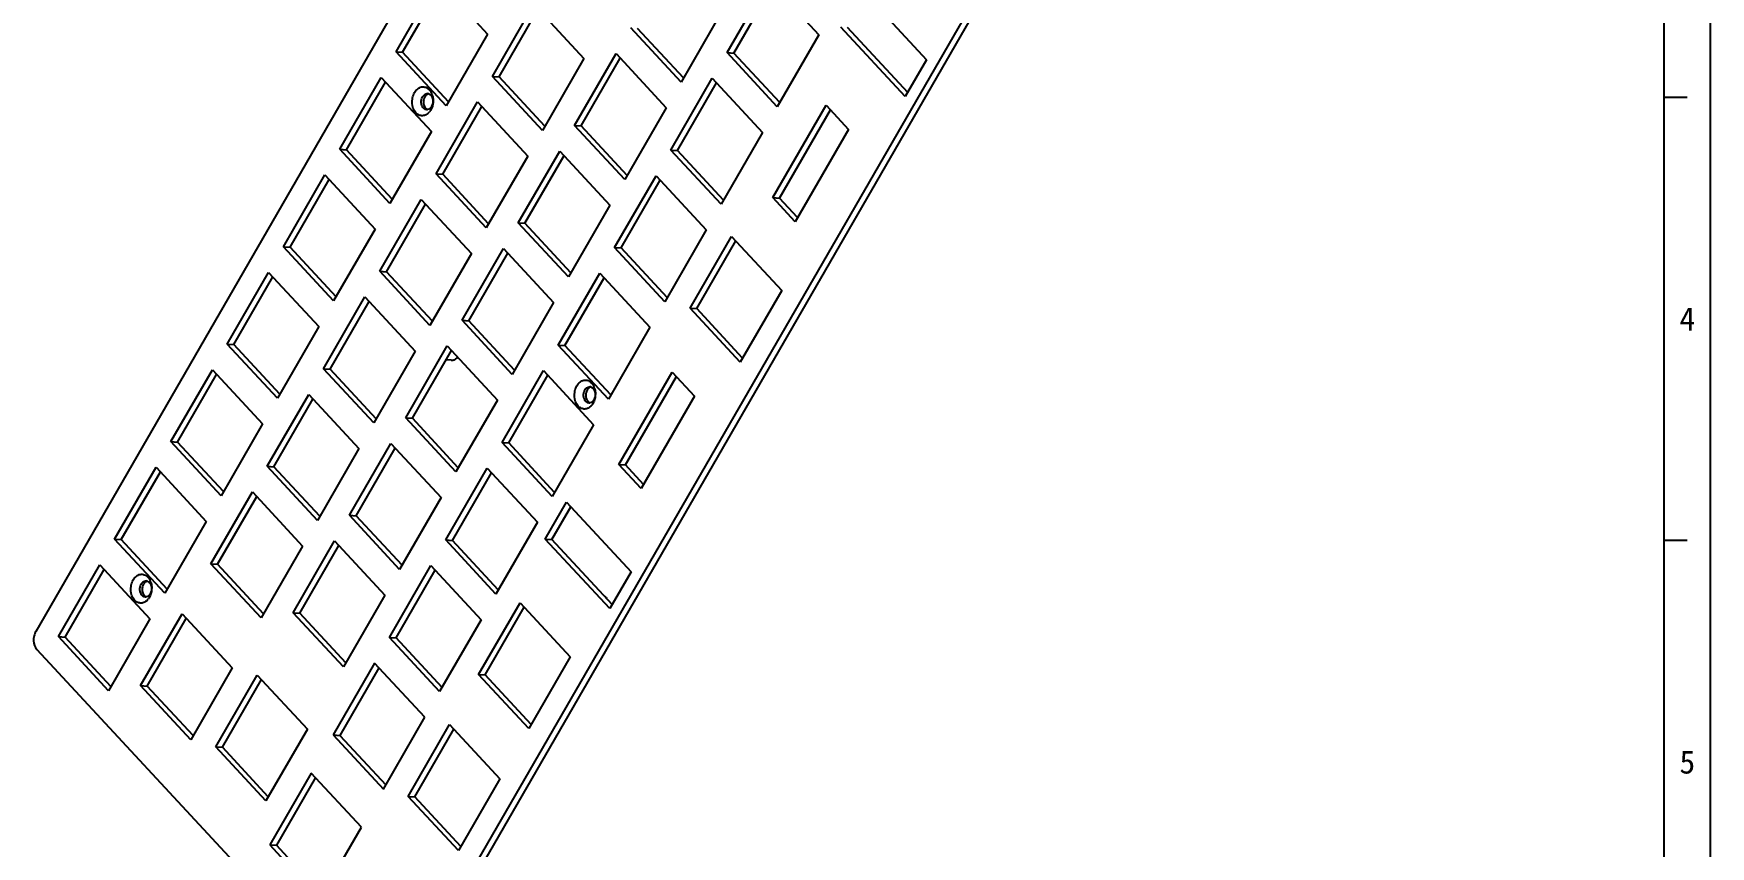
# Model space of a CAD drawing. Header units: millimetres. Extents: x 1828 to 4232, y -172 to 1484.
# Drawn here: x 2270.9 to 2531.6, y 592.6 to 719 of the extents above; entities that cross this region are included whole.
import ezdxf
from ezdxf.enums import TextEntityAlignment as Align

# ---------------------------------------------------------------- set-up
doc = ezdxf.new("R2010")
doc.units = ezdxf.units.MM
doc.header["$LTSCALE"] = 30.734
doc.layers.get('0').update_dxf_attribs({"linetype": 'CONTINUOUS'})
doc.layers.add('BORDER', color=5, linetype='CONTINUOUS')
doc.styles.add('BORDER', font='')
doc.styles.get('BORDER').set_extended_font_data('SimSun')

msp = doc.modelspace()

# ---------------------------------------------------------------- linework, layer by layer
at = {"color": 7, "linetype": 'Continuous'}
for p, q in [((2404.091, 856.183), (2271.246, 626.09)), ((2326.256, 566.742), (2441.15, 765.742)), ((2327.293, 566.672), (2442.186, 765.673)), ((2327.258, 716.212), (2333.706, 727.38)), ((2328.294, 716.142), (2334.369, 726.664)), ((2333.706, 727.38), (2341.508, 718.961)), ((2378.74, 716.082), (2385.187, 727.249)), ((2379.776, 716.012), (2385.851, 726.534)), ((2385.187, 727.249), (2392.99, 718.831)), ((2399.728, 725.802), (2409.76, 714.978)), ((2342.237, 712.389), (2348.684, 723.557)), ((2343.273, 712.319), (2349.347, 722.841)), ((2348.684, 723.557), (2356.487, 715.138)), ((2378.021, 722.67), (2371.574, 711.503)), ((2371.574, 711.503), (2363.771, 719.921)), ((2371.946, 712.149), (2364.807, 719.851)), ((2406.445, 709.235), (2396.412, 720.059)), ((2406.817, 709.881), (2397.449, 719.989)), ((2341.508, 718.961), (2335.061, 707.794)), ((2392.99, 718.831), (2386.543, 707.664)), ((2335.061, 707.794), (2327.258, 716.212)), ((2327.258, 716.212), (2328.294, 716.142)), ((2335.434, 708.44), (2328.294, 716.142)), ((2356.487, 715.138), (2350.039, 703.971)), ((2355.021, 704.766), (2361.468, 715.933)), ((2356.057, 704.696), (2362.132, 715.217)), ((2361.468, 715.933), (2369.271, 707.515)), ((2378.74, 716.082), (2379.776, 716.012)), ((2386.543, 707.664), (2378.74, 716.082)), ((2386.916, 708.31), (2379.776, 716.012)), ((2409.76, 714.978), (2406.445, 709.235)), ((2318.508, 701.057), (2324.955, 712.224)), ((2324.955, 712.224), (2332.758, 703.806)), ((2350.039, 703.971), (2342.237, 712.389)), ((2342.237, 712.389), (2343.273, 712.319)), ((2350.412, 704.617), (2343.273, 712.319)), ((2369.99, 700.927), (2376.437, 712.094)), ((2376.437, 712.094), (2384.24, 703.676)), ((2319.544, 700.987), (2325.619, 711.508)), ((2371.026, 700.857), (2377.101, 711.378)), ((2333.487, 697.234), (2339.934, 708.401)), ((2334.523, 697.164), (2340.597, 707.685)), ((2339.934, 708.401), (2347.737, 699.983)), ((2369.271, 707.515), (2362.824, 696.347)), ((2385.845, 693.53), (2394.134, 707.888)), ((2386.881, 693.46), (2394.798, 707.172)), ((2394.134, 707.888), (2397.618, 704.13)), ((2362.824, 696.347), (2355.021, 704.766)), ((2355.021, 704.766), (2356.057, 704.696)), ((2363.196, 696.993), (2356.057, 704.696)), ((2397.618, 704.13), (2389.328, 689.772)), ((2332.758, 703.806), (2326.311, 692.639)), ((2384.24, 703.676), (2377.793, 692.508)), ((2326.311, 692.639), (2318.508, 701.057)), ((2318.508, 701.057), (2319.544, 700.987)), ((2326.684, 693.284), (2319.544, 700.987)), ((2347.737, 699.983), (2341.289, 688.816)), ((2346.271, 689.61), (2352.718, 700.777)), ((2347.307, 689.54), (2353.381, 700.061)), ((2352.718, 700.777), (2360.521, 692.359)), ((2377.793, 692.508), (2369.99, 700.927)), ((2369.99, 700.927), (2371.026, 700.857)), ((2378.166, 693.154), (2371.026, 700.857)), ((2309.758, 685.901), (2316.205, 697.068)), ((2310.794, 685.831), (2316.869, 696.353)), ((2316.205, 697.068), (2324.008, 688.65)), ((2341.289, 688.816), (2333.487, 697.234)), ((2333.487, 697.234), (2334.523, 697.164)), ((2341.662, 689.461), (2334.523, 697.164)), ((2361.24, 685.771), (2367.687, 696.938)), ((2362.276, 685.701), (2368.351, 696.223)), ((2367.687, 696.938), (2375.49, 688.52)), ((2324.736, 682.078), (2331.184, 693.245)), ((2325.773, 682.008), (2331.847, 692.53)), ((2331.184, 693.245), (2338.987, 684.827)), ((2360.521, 692.359), (2354.073, 681.192)), ((2385.845, 693.53), (2386.881, 693.46)), ((2389.328, 689.772), (2385.845, 693.53)), ((2389.701, 690.418), (2386.881, 693.46)), ((2324.008, 688.65), (2317.561, 677.483)), ((2354.073, 681.192), (2346.271, 689.61)), ((2346.271, 689.61), (2347.307, 689.54)), ((2354.446, 681.838), (2347.307, 689.54)), ((2375.49, 688.52), (2369.043, 677.353)), ((2317.561, 677.483), (2309.758, 685.901)), ((2309.758, 685.901), (2310.794, 685.831)), ((2317.934, 678.129), (2310.794, 685.831)), ((2361.24, 685.771), (2362.276, 685.701)), ((2369.043, 677.353), (2361.24, 685.771)), ((2372.981, 676.341), (2379.428, 687.508)), ((2374.017, 676.271), (2380.092, 686.792)), ((2379.428, 687.508), (2387.231, 679.09)), ((2338.987, 684.827), (2332.539, 673.66)), ((2337.52, 674.454), (2343.968, 685.622)), ((2338.557, 674.384), (2344.631, 684.906)), ((2343.968, 685.622), (2351.771, 677.203)), ((2369.416, 677.999), (2362.276, 685.701)), ((2301.008, 670.746), (2307.455, 681.913)), ((2302.044, 670.676), (2308.119, 681.197)), ((2307.455, 681.913), (2315.258, 673.495)), ((2332.539, 673.66), (2324.736, 682.078)), ((2324.736, 682.078), (2325.773, 682.008)), ((2332.912, 674.306), (2325.773, 682.008)), ((2352.49, 670.615), (2358.937, 681.783)), ((2353.526, 670.546), (2359.601, 681.067)), ((2358.937, 681.783), (2366.74, 673.365)), ((2315.986, 666.923), (2322.434, 678.09)), ((2322.434, 678.09), (2330.237, 669.672)), ((2387.231, 679.09), (2380.784, 667.922)), ((2317.023, 666.853), (2323.097, 677.374)), ((2351.771, 677.203), (2345.323, 666.036)), ((2372.981, 676.341), (2374.017, 676.271)), ((2380.784, 667.922), (2372.981, 676.341)), ((2381.156, 668.568), (2374.017, 676.271)), ((2315.258, 673.495), (2308.811, 662.327)), ((2345.323, 666.036), (2337.52, 674.454)), ((2337.52, 674.454), (2338.557, 674.384)), ((2345.696, 666.682), (2338.557, 674.384)), ((2366.74, 673.365), (2360.293, 662.197)), ((2308.811, 662.327), (2301.008, 670.746)), ((2301.008, 670.746), (2302.044, 670.676)), ((2309.184, 662.973), (2302.044, 670.676)), ((2328.77, 659.299), (2335.218, 670.466)), ((2335.218, 670.466), (2343.021, 662.048)), ((2360.293, 662.197), (2352.49, 670.615)), ((2352.49, 670.615), (2353.526, 670.546)), ((2360.665, 662.843), (2353.526, 670.546)), ((2330.237, 669.672), (2323.789, 658.504)), ((2329.807, 659.229), (2335.881, 669.75)), ((2335.822, 668.235), (2335.037, 668.288)), ((2292.258, 655.59), (2298.705, 666.757)), ((2293.294, 655.52), (2299.369, 666.042)), ((2298.705, 666.757), (2306.508, 658.339)), ((2323.789, 658.504), (2315.986, 666.923)), ((2315.986, 666.923), (2317.023, 666.853)), ((2324.162, 659.15), (2317.023, 666.853)), ((2343.74, 655.46), (2350.187, 666.627)), ((2344.776, 655.39), (2350.851, 665.911)), ((2350.187, 666.627), (2357.99, 658.209)), ((2361.897, 652.052), (2370.187, 666.41)), ((2362.934, 651.982), (2370.85, 665.694)), ((2370.187, 666.41), (2373.67, 662.652)), ((2307.236, 651.767), (2313.684, 662.934)), ((2313.684, 662.934), (2321.487, 654.516)), ((2373.67, 662.652), (2365.381, 648.294)), ((2308.273, 651.697), (2314.347, 662.219)), ((2343.021, 662.048), (2336.573, 650.881)), ((2306.508, 658.339), (2300.061, 647.172)), ((2336.573, 650.881), (2328.77, 659.299)), ((2328.77, 659.299), (2329.807, 659.229)), ((2336.946, 651.526), (2329.807, 659.229)), ((2357.99, 658.209), (2351.543, 647.042)), ((2300.061, 647.172), (2292.258, 655.59)), ((2292.258, 655.59), (2293.294, 655.52)), ((2300.434, 647.818), (2293.294, 655.52)), ((2321.487, 654.516), (2315.039, 643.349)), ((2320.02, 644.143), (2326.468, 655.31)), ((2321.057, 644.073), (2327.131, 654.595)), ((2326.468, 655.31), (2334.271, 646.892)), ((2351.543, 647.042), (2343.74, 655.46)), ((2343.74, 655.46), (2344.776, 655.39)), ((2351.915, 647.687), (2344.776, 655.39)), ((2361.897, 652.052), (2362.934, 651.982)), ((2365.381, 648.294), (2361.897, 652.052)), ((2365.754, 648.939), (2362.934, 651.982)), ((2283.508, 640.434), (2289.955, 651.602)), ((2284.544, 640.364), (2290.619, 650.886)), ((2289.955, 651.602), (2297.758, 643.183)), ((2315.039, 643.349), (2307.236, 651.767)), ((2307.236, 651.767), (2308.273, 651.697)), ((2315.412, 643.995), (2308.273, 651.697)), ((2334.99, 640.304), (2341.437, 651.472)), ((2336.026, 640.234), (2342.1, 650.756)), ((2341.437, 651.472), (2349.24, 643.053)), ((2298.486, 636.611), (2304.934, 647.779)), ((2299.522, 636.542), (2305.597, 647.063)), ((2304.934, 647.779), (2312.737, 639.361)), ((2334.271, 646.892), (2327.823, 635.725)), ((2327.823, 635.725), (2320.02, 644.143)), ((2320.02, 644.143), (2321.057, 644.073)), ((2328.196, 636.371), (2321.057, 644.073)), ((2350.451, 640.452), (2353.767, 646.195)), ((2351.488, 640.382), (2354.431, 645.479)), ((2353.767, 646.195), (2363.799, 635.372)), ((2297.758, 643.183), (2291.311, 632.016)), ((2349.24, 643.053), (2342.792, 631.886)), ((2291.311, 632.016), (2283.508, 640.434)), ((2283.508, 640.434), (2284.544, 640.364)), ((2291.683, 632.662), (2284.544, 640.364)), ((2312.737, 639.361), (2306.289, 628.193)), ((2311.27, 628.988), (2317.718, 640.155)), ((2312.307, 628.918), (2318.381, 639.439)), ((2317.718, 640.155), (2325.521, 631.737)), ((2342.792, 631.886), (2334.99, 640.304)), ((2334.99, 640.304), (2336.026, 640.234)), ((2343.165, 632.532), (2336.026, 640.234)), ((2350.451, 640.452), (2351.488, 640.382)), ((2360.484, 629.628), (2350.451, 640.452)), ((2360.857, 630.274), (2351.488, 640.382)), ((2274.758, 625.279), (2281.205, 636.446)), ((2281.205, 636.446), (2289.008, 628.028)), ((2306.289, 628.193), (2298.486, 636.611)), ((2298.486, 636.611), (2299.522, 636.542)), ((2306.662, 628.839), (2299.522, 636.542)), ((2326.24, 625.149), (2332.687, 636.316)), ((2332.687, 636.316), (2340.49, 627.898)), ((2275.794, 625.209), (2281.869, 635.73)), ((2327.276, 625.079), (2333.35, 635.6)), ((2363.799, 635.372), (2360.484, 629.628)), ((2325.521, 631.737), (2319.073, 620.569)), ((2287.542, 617.655), (2293.989, 628.822)), ((2293.989, 628.822), (2301.792, 620.404)), ((2319.073, 620.569), (2311.27, 628.988)), ((2311.27, 628.988), (2312.307, 628.918)), ((2319.446, 621.215), (2312.307, 628.918)), ((2340.097, 619.383), (2346.544, 630.551)), ((2341.133, 619.313), (2347.207, 629.835)), ((2346.544, 630.551), (2354.347, 622.133)), ((2289.008, 628.028), (2282.561, 616.861)), ((2288.578, 617.585), (2294.653, 628.107)), ((2340.49, 627.898), (2334.042, 616.731)), ((2271.44, 623.292), (2324.221, 566.349)), ((2282.561, 616.861), (2274.758, 625.279)), ((2274.758, 625.279), (2275.794, 625.209)), ((2282.933, 617.506), (2275.794, 625.209)), ((2334.042, 616.731), (2326.24, 625.149)), ((2326.24, 625.149), (2327.276, 625.079)), ((2334.415, 617.376), (2327.276, 625.079)), ((2323.937, 621.16), (2317.489, 609.993)), ((2331.74, 612.742), (2323.937, 621.16)), ((2354.347, 622.133), (2347.899, 610.965)), ((2301.792, 620.404), (2295.345, 609.237)), ((2299.23, 608.133), (2305.677, 619.3)), ((2300.266, 608.063), (2306.341, 618.584)), ((2305.677, 619.3), (2313.48, 610.882)), ((2324.6, 620.445), (2318.526, 609.923)), ((2340.097, 619.383), (2341.133, 619.313)), ((2347.899, 610.965), (2340.097, 619.383)), ((2348.272, 611.611), (2341.133, 619.313)), ((2295.345, 609.237), (2287.542, 617.655)), ((2287.542, 617.655), (2288.578, 617.585)), ((2295.717, 609.883), (2288.578, 617.585)), ((2325.292, 601.575), (2331.74, 612.742)), ((2313.48, 610.882), (2307.033, 599.715)), ((2329.152, 600.427), (2335.599, 611.594)), ((2330.188, 600.357), (2336.263, 610.879)), ((2335.599, 611.594), (2343.402, 603.176)), ((2307.033, 599.715), (2299.23, 608.133)), ((2299.23, 608.133), (2300.266, 608.063)), ((2307.405, 600.36), (2300.266, 608.063)), ((2317.489, 609.993), (2325.292, 601.575)), ((2317.489, 609.993), (2318.526, 609.923)), ((2318.526, 609.923), (2325.665, 602.221)), ((2314.065, 604.063), (2307.618, 592.895)), ((2314.729, 603.347), (2308.654, 592.825)), ((2321.868, 595.644), (2314.065, 604.063)), ((2343.402, 603.176), (2336.955, 592.009)), ((2329.152, 600.427), (2330.188, 600.357)), ((2336.955, 592.009), (2329.152, 600.427)), ((2337.328, 592.655), (2330.188, 600.357)), ((2315.421, 584.477), (2321.868, 595.644)), ((2307.618, 592.895), (2315.421, 584.477)), ((2307.618, 592.895), (2308.654, 592.825)), ((2308.654, 592.825), (2315.794, 585.123))]:
    msp.add_line(p, q, dxfattribs=at)
for centre, radius, start, end in [((2332.131, 709.045), 0.663, 70.92023, 86.06724), ((2330.539, 708.74), 2.472, 18.46485, 23.58912), ((2332.067, 707.91), 0.702, 243.97397, 250.00344), ((2332.052, 707.874), 0.663, 266.21519, 280.9433), ((2330.867, 708.146), 2.043, 319.06723, 321.07193), ((2357.363, 663.448), 0.663, 70.92023, 86.06724), ((2355.771, 663.144), 2.472, 18.46485, 23.58912), ((2357.299, 662.313), 0.702, 243.97397, 250.00344), ((2357.284, 662.277), 0.663, 266.21519, 280.9433), ((2356.099, 662.549), 2.043, 319.06723, 321.07193), ((2288.381, 633.267), 0.663, 70.92023, 86.06724), ((2286.789, 632.963), 2.472, 18.46485, 23.58912), ((2288.317, 632.132), 0.702, 243.97397, 250.00344), ((2288.302, 632.096), 0.663, 266.21519, 280.9433), ((2287.117, 632.368), 2.043, 319.06723, 321.07193)]:
    msp.add_arc(centre, radius, start, end, dxfattribs=at)
for points, knots in [([(2330.365, 706.711), (2330.004, 707.1), (2329.72, 707.959), (2329.795, 708.927), (2329.958, 709.482), (2330.187, 709.969), (2330.581, 710.462), (2331.221, 710.79), (2331.915, 710.735), (2332.285, 710.466), (2332.438, 710.301)], [0, 0, 0, 0, 0.2626414, 0.407392, 0.4785522, 0.547162, 0.6730445, 0.784042, 0.8884657, 1, 1, 1, 1]), ([(2331.294, 707.826), (2331.178, 708.12), (2331.139, 708.762), (2331.439, 709.353), (2331.669, 709.535)], [0, 0, 0, 0, 0.5184325, 1, 1, 1, 1]), ([(2331.741, 709.188), (2331.703, 709.121), (2331.567, 708.832), (2331.522, 708.503), (2331.538, 708.262)], [0, 0, 0, 0, 0.2421146, 1, 1, 1, 1]), ([(2331.669, 709.535), (2331.743, 709.594), (2331.904, 709.686), (2332.089, 709.712), (2332.177, 709.706)], [0, 0, 0, 0, 0.5166828, 1, 1, 1, 1]), ([(2332.015, 709.512), (2331.988, 709.491), (2331.882, 709.397), (2331.795, 709.281), (2331.741, 709.188)], [0, 0, 0, 0, 0.2388888, 1, 1, 1, 1]), ([(2332.347, 709.671), (2332.318, 709.666), (2332.199, 709.633), (2332.088, 709.57), (2332.015, 709.512)], [0, 0, 0, 0, 0.2412601, 1, 1, 1, 1]), ([(2332.438, 710.301), (2332.475, 710.261), (2332.621, 710.087), (2332.735, 709.888), (2332.804, 709.73)], [0, 0, 0, 0, 0.2393164, 1, 1, 1, 1]), ([(2332.668, 709.456), (2332.691, 709.431), (2332.782, 709.322), (2332.851, 709.194), (2332.891, 709.093)], [0, 0, 0, 0, 0.2380776, 1, 1, 1, 1]), ([(2332.884, 709.523), (2332.897, 709.482), (2332.949, 709.315), (2332.984, 709.142), (2333.002, 709.011)], [0, 0, 0, 0, 0.2458406, 1, 1, 1, 1]), ([(2332.411, 706.807), (2332.275, 706.65), (2331.966, 706.387), (2331.391, 706.213), (2330.812, 706.327), (2330.499, 706.567), (2330.365, 706.711)], [0, 0, 0, 0, 0.2674225, 0.509808, 0.7463481, 1, 1, 1, 1]), ([(2331.517, 707.462), (2331.494, 707.487), (2331.403, 707.597), (2331.334, 707.724), (2331.294, 707.826)], [0, 0, 0, 0, 0.2380776, 1, 1, 1, 1]), ([(2331.759, 707.279), (2331.737, 707.29), (2331.648, 707.339), (2331.569, 707.406), (2331.517, 707.462)], [0, 0, 0, 0, 0.242711, 1, 1, 1, 1]), ([(2331.538, 708.262), (2331.541, 708.222), (2331.557, 708.066), (2331.597, 707.911), (2331.639, 707.802)], [0, 0, 0, 0, 0.2562979, 1, 1, 1, 1]), ([(2331.862, 707.439), (2331.885, 707.415), (2331.975, 707.327), (2332.085, 707.259), (2332.173, 707.227)], [0, 0, 0, 0, 0.2609234, 1, 1, 1, 1]), ([(2332.789, 707.708), (2332.718, 707.585), (2332.549, 707.372), (2332.3, 707.246), (2332.178, 707.223)], [0, 0, 0, 0, 0.5314321, 1, 1, 1, 1]), ([(2332.816, 707.485), (2332.793, 707.427), (2332.696, 707.207), (2332.569, 707), (2332.457, 706.862)], [0, 0, 0, 0, 0.2586088, 1, 1, 1, 1]), ([(2332.891, 709.093), (2332.934, 708.984), (2333.051, 708.526), (2332.966, 708.014), (2332.789, 707.708)], [0, 0, 0, 0, 0.2483015, 1, 1, 1, 1]), ([(2333.002, 709.011), (2333.019, 708.882), (2333.054, 708.367), (2332.96, 707.843), (2332.816, 707.485)], [0, 0, 0, 0, 0.25148, 1, 1, 1, 1]), ([(2335.822, 668.235), (2335.876, 668.231), (2336.098, 668.233), (2336.317, 668.308), (2336.462, 668.391)], [0, 0, 0, 0, 0.2446016, 1, 1, 1, 1]), ([(2336.462, 668.391), (2336.496, 668.411), (2336.636, 668.5), (2336.76, 668.614), (2336.844, 668.708)], [0, 0, 0, 0, 0.2411455, 1, 1, 1, 1]), ([(2355.597, 661.114), (2355.236, 661.504), (2354.951, 662.363), (2355.026, 663.33), (2355.189, 663.885), (2355.418, 664.372), (2355.813, 664.866), (2356.453, 665.193), (2357.146, 665.138), (2357.516, 664.869), (2357.669, 664.704)], [0, 0, 0, 0, 0.2626414, 0.407392, 0.4785522, 0.547162, 0.6730445, 0.784042, 0.8884657, 1, 1, 1, 1]), ([(2356.526, 662.229), (2356.41, 662.523), (2356.37, 663.166), (2356.671, 663.756), (2356.901, 663.938)], [0, 0, 0, 0, 0.5184325, 1, 1, 1, 1]), ([(2356.973, 663.591), (2356.934, 663.524), (2356.799, 663.235), (2356.753, 662.906), (2356.77, 662.665)], [0, 0, 0, 0, 0.2421146, 1, 1, 1, 1]), ([(2356.77, 662.665), (2356.773, 662.625), (2356.789, 662.469), (2356.828, 662.314), (2356.871, 662.205)], [0, 0, 0, 0, 0.2562979, 1, 1, 1, 1]), ([(2356.901, 663.938), (2356.974, 663.997), (2357.135, 664.089), (2357.321, 664.115), (2357.408, 664.109)], [0, 0, 0, 0, 0.5166828, 1, 1, 1, 1]), ([(2357.246, 663.915), (2357.22, 663.894), (2357.113, 663.8), (2357.027, 663.684), (2356.973, 663.591)], [0, 0, 0, 0, 0.2388888, 1, 1, 1, 1]), ([(2357.579, 664.075), (2357.55, 664.069), (2357.43, 664.036), (2357.32, 663.973), (2357.246, 663.915)], [0, 0, 0, 0, 0.2412601, 1, 1, 1, 1]), ([(2357.669, 664.704), (2357.706, 664.664), (2357.852, 664.49), (2357.967, 664.291), (2358.036, 664.133)], [0, 0, 0, 0, 0.2393164, 1, 1, 1, 1]), ([(2357.9, 663.859), (2357.923, 663.835), (2358.014, 663.725), (2358.083, 663.597), (2358.122, 663.496)], [0, 0, 0, 0, 0.2380776, 1, 1, 1, 1]), ([(2358.122, 663.496), (2358.165, 663.387), (2358.282, 662.929), (2358.198, 662.418), (2358.021, 662.111)], [0, 0, 0, 0, 0.2483015, 1, 1, 1, 1]), ([(2358.233, 663.414), (2358.25, 663.285), (2358.285, 662.771), (2358.192, 662.246), (2358.048, 661.888)], [0, 0, 0, 0, 0.25148, 1, 1, 1, 1]), ([(2358.115, 663.926), (2358.129, 663.885), (2358.18, 663.718), (2358.216, 663.545), (2358.233, 663.414)], [0, 0, 0, 0, 0.2458406, 1, 1, 1, 1]), ([(2357.642, 661.21), (2357.506, 661.053), (2357.197, 660.79), (2356.623, 660.616), (2356.043, 660.731), (2355.731, 660.97), (2355.597, 661.114)], [0, 0, 0, 0, 0.2674225, 0.509808, 0.7463481, 1, 1, 1, 1]), ([(2356.748, 661.865), (2356.725, 661.89), (2356.634, 662), (2356.565, 662.128), (2356.526, 662.229)], [0, 0, 0, 0, 0.2380776, 1, 1, 1, 1]), ([(2356.991, 661.682), (2356.969, 661.693), (2356.88, 661.742), (2356.801, 661.809), (2356.748, 661.865)], [0, 0, 0, 0, 0.242711, 1, 1, 1, 1]), ([(2357.094, 661.842), (2357.116, 661.818), (2357.206, 661.73), (2357.317, 661.662), (2357.404, 661.63)], [0, 0, 0, 0, 0.2609234, 1, 1, 1, 1]), ([(2358.021, 662.111), (2357.95, 661.988), (2357.78, 661.775), (2357.532, 661.649), (2357.41, 661.626)], [0, 0, 0, 0, 0.5314321, 1, 1, 1, 1]), ([(2358.048, 661.888), (2358.025, 661.83), (2357.928, 661.61), (2357.8, 661.404), (2357.688, 661.265)], [0, 0, 0, 0, 0.2586088, 1, 1, 1, 1]), ([(2286.615, 630.933), (2286.254, 631.323), (2285.969, 632.181), (2286.044, 633.149), (2286.207, 633.704), (2286.436, 634.191), (2286.831, 634.684), (2287.471, 635.012), (2288.164, 634.957), (2288.534, 634.688), (2288.687, 634.523)], [0, 0, 0, 0, 0.2626414, 0.407392, 0.4785522, 0.547162, 0.6730445, 0.784042, 0.8884657, 1, 1, 1, 1]), ([(2287.544, 632.048), (2287.428, 632.342), (2287.388, 632.984), (2287.689, 633.575), (2287.919, 633.757)], [0, 0, 0, 0, 0.5184325, 1, 1, 1, 1]), ([(2287.919, 633.757), (2287.992, 633.816), (2288.153, 633.908), (2288.339, 633.934), (2288.426, 633.928)], [0, 0, 0, 0, 0.5166828, 1, 1, 1, 1]), ([(2288.264, 633.734), (2288.238, 633.713), (2288.131, 633.619), (2288.045, 633.503), (2287.991, 633.41)], [0, 0, 0, 0, 0.2388888, 1, 1, 1, 1]), ([(2288.597, 633.894), (2288.568, 633.888), (2288.448, 633.855), (2288.338, 633.792), (2288.264, 633.734)], [0, 0, 0, 0, 0.2412601, 1, 1, 1, 1]), ([(2288.687, 634.523), (2288.724, 634.483), (2288.87, 634.309), (2288.985, 634.11), (2289.054, 633.952)], [0, 0, 0, 0, 0.2393164, 1, 1, 1, 1]), ([(2288.918, 633.678), (2288.941, 633.653), (2289.032, 633.544), (2289.101, 633.416), (2289.14, 633.315)], [0, 0, 0, 0, 0.2380776, 1, 1, 1, 1]), ([(2289.133, 633.745), (2289.147, 633.704), (2289.198, 633.537), (2289.234, 633.364), (2289.251, 633.233)], [0, 0, 0, 0, 0.2458406, 1, 1, 1, 1]), ([(2288.66, 631.029), (2288.524, 630.872), (2288.215, 630.609), (2287.641, 630.435), (2287.061, 630.55), (2286.749, 630.789), (2286.615, 630.933)], [0, 0, 0, 0, 0.2674225, 0.509808, 0.7463481, 1, 1, 1, 1]), ([(2287.766, 631.684), (2287.743, 631.709), (2287.652, 631.819), (2287.584, 631.947), (2287.544, 632.048)], [0, 0, 0, 0, 0.2380776, 1, 1, 1, 1]), ([(2288.009, 631.501), (2287.987, 631.512), (2287.898, 631.561), (2287.819, 631.628), (2287.766, 631.684)], [0, 0, 0, 0, 0.242711, 1, 1, 1, 1]), ([(2287.991, 633.41), (2287.952, 633.343), (2287.817, 633.054), (2287.771, 632.725), (2287.788, 632.484)], [0, 0, 0, 0, 0.2421146, 1, 1, 1, 1]), ([(2287.788, 632.484), (2287.791, 632.444), (2287.807, 632.288), (2287.846, 632.133), (2287.889, 632.024)], [0, 0, 0, 0, 0.2562979, 1, 1, 1, 1]), ([(2288.112, 631.661), (2288.134, 631.637), (2288.224, 631.549), (2288.335, 631.481), (2288.422, 631.449)], [0, 0, 0, 0, 0.2609234, 1, 1, 1, 1]), ([(2289.039, 631.93), (2288.968, 631.807), (2288.798, 631.594), (2288.55, 631.468), (2288.428, 631.445)], [0, 0, 0, 0, 0.5314321, 1, 1, 1, 1]), ([(2289.066, 631.707), (2289.043, 631.649), (2288.946, 631.429), (2288.818, 631.223), (2288.706, 631.084)], [0, 0, 0, 0, 0.2586088, 1, 1, 1, 1]), ([(2289.14, 633.315), (2289.183, 633.206), (2289.3, 632.748), (2289.216, 632.236), (2289.039, 631.93)], [0, 0, 0, 0, 0.2483015, 1, 1, 1, 1]), ([(2289.251, 633.233), (2289.268, 633.104), (2289.303, 632.59), (2289.21, 632.065), (2289.066, 631.707)], [0, 0, 0, 0, 0.25148, 1, 1, 1, 1]), ([(2271.246, 626.09), (2271.121, 625.873), (2270.942, 625.384), (2270.865, 624.402), (2271.119, 623.638), (2271.44, 623.292)], [0, 0, 0, 0, 0.2546336, 0.5196083, 1, 1, 1, 1])]:
    msp.add_open_spline(points, degree=3, knots=knots, dxfattribs=at)
for points in [[(2332.348, 709.671), (2332.39, 709.657), (2332.431, 709.638), (2332.47, 709.616)], [(2332.47, 709.616), (2332.543, 709.574), (2332.61, 709.519), (2332.668, 709.456)], [(2331.639, 707.802), (2331.668, 707.73), (2331.703, 707.66), (2331.744, 707.594)], [(2331.744, 707.594), (2331.779, 707.539), (2331.818, 707.486), (2331.862, 707.439)], [(2332.008, 707.212), (2331.947, 707.216), (2331.885, 707.229), (2331.827, 707.25)], [(2357.579, 664.075), (2357.622, 664.06), (2357.663, 664.041), (2357.701, 664.019)], [(2357.701, 664.019), (2357.775, 663.977), (2357.842, 663.922), (2357.9, 663.859)], [(2356.871, 662.205), (2356.9, 662.133), (2356.935, 662.063), (2356.976, 661.997)], [(2356.976, 661.997), (2357.01, 661.942), (2357.05, 661.89), (2357.094, 661.842)], [(2357.24, 661.615), (2357.178, 661.619), (2357.117, 661.632), (2357.059, 661.654)], [(2288.597, 633.894), (2288.64, 633.879), (2288.681, 633.86), (2288.719, 633.838)], [(2288.719, 633.838), (2288.793, 633.796), (2288.86, 633.741), (2288.918, 633.678)], [(2287.889, 632.024), (2287.918, 631.952), (2287.953, 631.882), (2287.994, 631.816)], [(2287.994, 631.816), (2288.028, 631.761), (2288.068, 631.708), (2288.112, 631.661)], [(2288.258, 631.434), (2288.196, 631.438), (2288.135, 631.451), (2288.077, 631.472)], [(2359.718, 631.538), (2359.765, 631.501), (2359.809, 631.461), (2359.85, 631.417)], [(2359.85, 631.417), (2359.893, 631.371), (2359.932, 631.321), (2359.967, 631.269)]]:
    msp.add_open_spline(points, degree=3, dxfattribs=at)
at = {"layer": 'BORDER', "color": 0, "linetype": 'Continuous'}
for p, q in [((2531.631, 426.358), (2531.631, 922.937)), ((2531.631, 426.358), (2531.631, 922.937)), ((2524.437, 433.552), (2524.437, 915.743)), ((2524.437, 433.552), (2524.437, 915.743)), ((2528.034, 709.099), (2524.437, 709.099)), ((2528.034, 640.218), (2524.437, 640.218))]:
    msp.add_line(p, q, dxfattribs=at)

# ---------------------------------------------------------------- texts
at = {"layer": 'BORDER', "color": 0, "style": 'BORDER'}
for s, p in [('4', (2528.034, 674.658)), ('5', (2528.034, 605.777))]:
    msp.add_text(s, height=3.597, dxfattribs=at).set_placement(p, align=Align.MIDDLE_CENTER)

doc.saveas('drawing.dxf')
